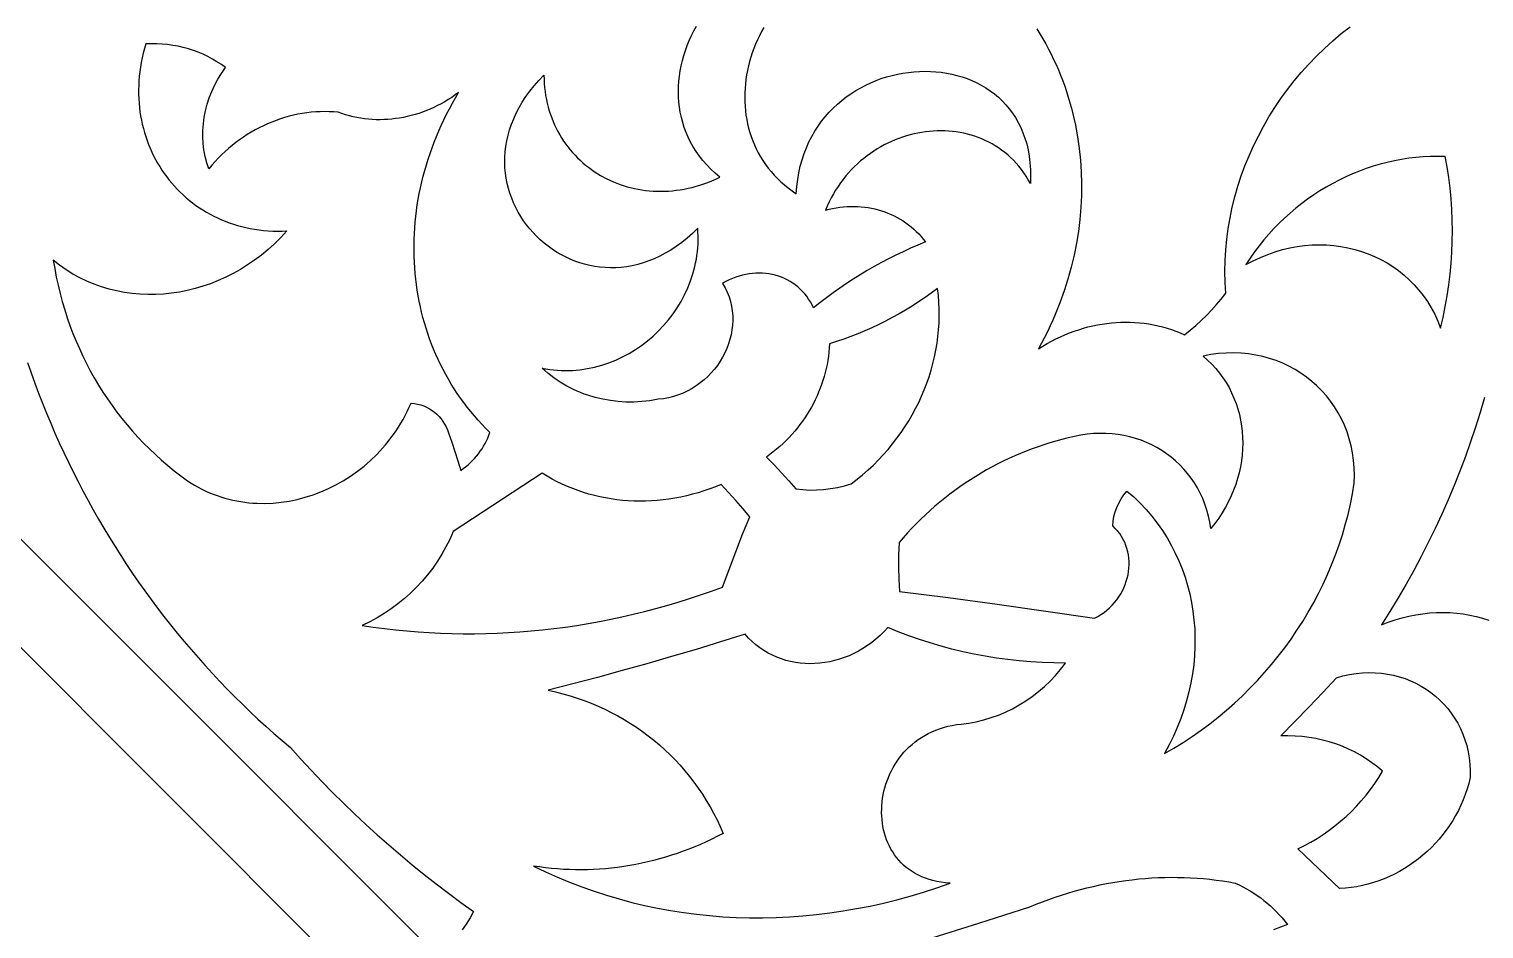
# Model space of a CAD drawing. Extents: x -3069 to -2029, y 258 to 1298.
# Drawn here: x -2391.1 to -2296.3, y 1096.8 to 1155.4 of the extents above; entities that cross this region are included whole.
import ezdxf

# ---------------------------------------------------------------- set-up
doc = ezdxf.new("R2010")
doc.units = 0
doc.layers.add('LAYER_1', color=18, linetype='CONTINUOUS')
doc.layers.add('LAYER_2', color=174, linetype='CONTINUOUS')

msp = doc.modelspace()

# ---------------------------------------------------------------- linework, layer by layer
at = {"layer": 'LAYER_1'}
for points in [[(-2343.206, 1155.556), (-2343.354, 1155.289), (-2343.493, 1155.019), (-2343.623, 1154.746), (-2343.744, 1154.469), (-2343.855, 1154.189), (-2343.958, 1153.907), (-2344.05, 1153.622), (-2344.133, 1153.336), (-2344.207, 1153.047), (-2344.271, 1152.758), (-2344.326, 1152.467), (-2344.37, 1152.175), (-2344.405, 1151.883), (-2344.43, 1151.59), (-2344.445, 1151.298), (-2344.45, 1151.006), (-2344.444, 1150.715), (-2344.429, 1150.425), (-2344.403, 1150.136), (-2344.367, 1149.849), (-2344.32, 1149.564), (-2344.263, 1149.28), (-2344.196, 1149), (-2344.117, 1148.722), (-2344.028, 1148.448), (-2343.929, 1148.177), (-2343.818, 1147.909), (-2343.697, 1147.646), (-2343.564, 1147.387), (-2343.421, 1147.133), (-2343.266, 1146.883), (-2343.1, 1146.639), (-2342.923, 1146.401), (-2342.734, 1146.168), (-2342.534, 1145.942), (-2342.323, 1145.722), (-2342.099, 1145.509), (-2341.865, 1145.303), (-2341.618, 1145.104), (-2341.36, 1144.913), (-2341.09, 1144.73), (-2341.054, 1145.2), (-2340.998, 1145.656), (-2340.922, 1146.098), (-2340.826, 1146.526), (-2340.711, 1146.94), (-2340.578, 1147.34), (-2340.428, 1147.726), (-2340.261, 1148.098), (-2340.078, 1148.455), (-2339.88, 1148.799), (-2339.667, 1149.128), (-2339.44, 1149.443), (-2339.2, 1149.743), (-2338.948, 1150.029), (-2338.684, 1150.301), (-2338.408, 1150.558), (-2338.123, 1150.801), (-2337.827, 1151.03), (-2337.523, 1151.244), (-2337.21, 1151.443), (-2336.89, 1151.628), (-2336.562, 1151.798), (-2336.229, 1151.954), (-2335.89, 1152.095), (-2335.546, 1152.221), (-2335.198, 1152.333), (-2334.847, 1152.43), (-2334.493, 1152.512), (-2334.137, 1152.58), (-2333.779, 1152.632), (-2333.421, 1152.67), (-2333.063, 1152.693), (-2332.706, 1152.701), (-2332.35, 1152.694), (-2331.997, 1152.672), (-2331.646, 1152.635), (-2331.299, 1152.583), (-2330.956, 1152.516), (-2330.618, 1152.434), (-2330.286, 1152.337), (-2329.96, 1152.225), (-2329.641, 1152.097), (-2329.33, 1151.954), (-2329.028, 1151.796), (-2328.734, 1151.623), (-2328.451, 1151.434), (-2328.178, 1151.23), (-2327.916, 1151.011), (-2327.666, 1150.776), (-2327.429, 1150.526), (-2327.205, 1150.261), (-2326.996, 1149.98), (-2326.801, 1149.683), (-2326.621, 1149.371), (-2326.458, 1149.043), (-2326.311, 1148.7), (-2326.182, 1148.341), (-2326.071, 1147.967), (-2325.979, 1147.576), (-2325.907, 1147.17), (-2325.855, 1146.749), (-2325.824, 1146.311), (-2325.815, 1145.858), (-2325.828, 1145.389), (-2325.965, 1145.633), (-2326.109, 1145.868), (-2326.261, 1146.093), (-2326.419, 1146.31), (-2326.584, 1146.517), (-2326.756, 1146.715), (-2326.933, 1146.904), (-2327.117, 1147.084), (-2327.306, 1147.255), (-2327.501, 1147.416), (-2327.701, 1147.569), (-2327.906, 1147.713), (-2328.116, 1147.848), (-2328.33, 1147.974), (-2328.548, 1148.091), (-2328.771, 1148.199), (-2328.997, 1148.299), (-2329.226, 1148.39), (-2329.459, 1148.472), (-2329.694, 1148.545), (-2329.933, 1148.61), (-2330.173, 1148.666), (-2330.416, 1148.713), (-2330.661, 1148.752), (-2330.908, 1148.782), (-2331.156, 1148.804), (-2331.405, 1148.817), (-2331.656, 1148.822), (-2331.907, 1148.819), (-2332.158, 1148.807), (-2332.41, 1148.786), (-2332.661, 1148.758), (-2332.913, 1148.721), (-2333.163, 1148.676), (-2333.413, 1148.623), (-2333.662, 1148.561), (-2333.91, 1148.491), (-2334.156, 1148.414), (-2334.4, 1148.328), (-2334.642, 1148.234), (-2334.882, 1148.132), (-2335.12, 1148.022), (-2335.354, 1147.904), (-2335.586, 1147.779), (-2335.814, 1147.645), (-2336.039, 1147.503), (-2336.26, 1147.354), (-2336.476, 1147.197), (-2336.689, 1147.032), (-2336.897, 1146.86), (-2337.1, 1146.679), (-2337.298, 1146.491), (-2337.491, 1146.296), (-2337.679, 1146.093), (-2337.86, 1145.882), (-2338.036, 1145.664), (-2338.205, 1145.438), (-2338.367, 1145.205), (-2338.523, 1144.964), (-2338.672, 1144.716), (-2338.814, 1144.461), (-2338.948, 1144.198), (-2339.074, 1143.928), (-2339.192, 1143.65), (-2338.956, 1143.712), (-2338.72, 1143.765), (-2338.484, 1143.81), (-2338.249, 1143.845), (-2338.014, 1143.872), (-2337.78, 1143.891), (-2337.547, 1143.901), (-2337.316, 1143.902), (-2337.085, 1143.895), (-2336.857, 1143.88), (-2336.63, 1143.857), (-2336.405, 1143.825), (-2336.183, 1143.786), (-2335.963, 1143.738), (-2335.746, 1143.682), (-2335.532, 1143.619), (-2335.321, 1143.547), (-2335.113, 1143.468), (-2334.909, 1143.382), (-2334.708, 1143.287), (-2334.512, 1143.185), (-2334.32, 1143.076), (-2334.132, 1142.959), (-2333.948, 1142.835), (-2333.77, 1142.703), (-2333.596, 1142.564), (-2333.428, 1142.418), (-2333.265, 1142.265), (-2333.108, 1142.105), (-2332.957, 1141.938), (-2332.812, 1141.764), (-2332.673, 1141.584), (-2333.161, 1141.383), (-2333.645, 1141.173), (-2334.126, 1140.953), (-2334.602, 1140.724), (-2335.075, 1140.486), (-2335.544, 1140.239), (-2336.008, 1139.983), (-2336.467, 1139.718), (-2336.922, 1139.445), (-2337.373, 1139.162), (-2337.818, 1138.871), (-2338.259, 1138.572), (-2338.694, 1138.264), (-2339.124, 1137.947), (-2339.548, 1137.623), (-2339.967, 1137.29), (-2340.063, 1137.492), (-2340.169, 1137.685), (-2340.284, 1137.87), (-2340.409, 1138.046), (-2340.542, 1138.213), (-2340.683, 1138.37), (-2340.832, 1138.519), (-2340.988, 1138.657), (-2341.152, 1138.787), (-2341.322, 1138.907), (-2341.498, 1139.017), (-2341.68, 1139.117), (-2341.867, 1139.207), (-2342.059, 1139.288), (-2342.256, 1139.358), (-2342.456, 1139.417), (-2342.661, 1139.467), (-2342.868, 1139.506), (-2343.079, 1139.534), (-2343.292, 1139.552), (-2343.507, 1139.559), (-2343.724, 1139.555), (-2343.942, 1139.539), (-2344.16, 1139.513), (-2344.38, 1139.475), (-2344.599, 1139.426), (-2344.817, 1139.366), (-2345.035, 1139.294), (-2345.252, 1139.21), (-2345.467, 1139.115), (-2345.68, 1139.007), (-2345.89, 1138.887), (-2345.726, 1138.6), (-2345.587, 1138.307), (-2345.471, 1138.009), (-2345.378, 1137.707), (-2345.309, 1137.401), (-2345.261, 1137.092), (-2345.235, 1136.783), (-2345.231, 1136.472), (-2345.247, 1136.162), (-2345.283, 1135.854), (-2345.339, 1135.548), (-2345.414, 1135.245), (-2345.507, 1134.947), (-2345.618, 1134.653), (-2345.747, 1134.366), (-2345.893, 1134.086), (-2346.055, 1133.814), (-2346.233, 1133.55), (-2346.427, 1133.297), (-2346.635, 1133.055), (-2346.858, 1132.824), (-2347.094, 1132.606), (-2347.344, 1132.402), (-2347.606, 1132.213), (-2347.88, 1132.039), (-2348.167, 1131.881), (-2348.464, 1131.741), (-2348.772, 1131.62), (-2349.09, 1131.518), (-2349.418, 1131.436), (-2349.754, 1131.376), (-2350.1, 1131.338), (-2350.626, 1131.249), (-2351.151, 1131.19), (-2351.672, 1131.161), (-2352.19, 1131.162), (-2352.703, 1131.192), (-2353.209, 1131.252), (-2353.707, 1131.34), (-2354.197, 1131.456), (-2354.676, 1131.601), (-2354.912, 1131.683), (-2355.145, 1131.773), (-2355.374, 1131.87), (-2355.601, 1131.973), (-2355.824, 1132.083), (-2356.043, 1132.2), (-2356.259, 1132.324), (-2356.471, 1132.454), (-2356.679, 1132.591), (-2356.883, 1132.734), (-2357.083, 1132.884), (-2357.278, 1133.041), (-2357.469, 1133.204), (-2357.655, 1133.373), (-2357.406, 1133.326), (-2357.157, 1133.287), (-2356.908, 1133.256), (-2356.66, 1133.234), (-2356.412, 1133.22), (-2356.165, 1133.213), (-2355.919, 1133.215), (-2355.674, 1133.224), (-2355.43, 1133.241), (-2355.187, 1133.265), (-2354.706, 1133.336), (-2354.231, 1133.435), (-2353.764, 1133.562), (-2353.305, 1133.716), (-2352.856, 1133.895), (-2352.418, 1134.099), (-2351.991, 1134.327), (-2351.577, 1134.578), (-2351.177, 1134.851), (-2350.792, 1135.146), (-2350.422, 1135.46), (-2350.07, 1135.794), (-2349.735, 1136.146), (-2349.419, 1136.515), (-2349.124, 1136.901), (-2348.849, 1137.302), (-2348.596, 1137.718), (-2348.367, 1138.148), (-2348.162, 1138.59), (-2347.981, 1139.044), (-2347.827, 1139.509), (-2347.701, 1139.984), (-2347.648, 1140.225), (-2347.603, 1140.468), (-2347.564, 1140.713), (-2347.534, 1140.96), (-2347.51, 1141.209), (-2347.495, 1141.459), (-2347.487, 1141.711), (-2347.488, 1141.965), (-2347.496, 1142.219), (-2347.513, 1142.475), (-2347.858, 1142.143), (-2348.207, 1141.836), (-2348.558, 1141.554), (-2348.912, 1141.296), (-2349.269, 1141.061), (-2349.627, 1140.849), (-2349.986, 1140.66), (-2350.346, 1140.493), (-2350.706, 1140.348), (-2351.066, 1140.224), (-2351.425, 1140.121), (-2351.784, 1140.038), (-2352.141, 1139.975), (-2352.495, 1139.932), (-2352.848, 1139.907), (-2353.197, 1139.901), (-2353.543, 1139.913), (-2353.885, 1139.943), (-2354.223, 1139.99), (-2354.556, 1140.054), (-2354.884, 1140.134), (-2355.207, 1140.229), (-2355.523, 1140.34), (-2355.832, 1140.466), (-2356.135, 1140.607), (-2356.43, 1140.761), (-2356.717, 1140.929), (-2356.995, 1141.109), (-2357.265, 1141.303), (-2357.525, 1141.508), (-2357.776, 1141.726), (-2358.016, 1141.954), (-2358.246, 1142.193), (-2358.464, 1142.443), (-2358.671, 1142.702), (-2358.865, 1142.971), (-2359.047, 1143.249), (-2359.216, 1143.535), (-2359.372, 1143.829), (-2359.514, 1144.131), (-2359.641, 1144.44), (-2359.753, 1144.755), (-2359.85, 1145.077), (-2359.932, 1145.404), (-2359.997, 1145.737), (-2360.045, 1146.074), (-2360.076, 1146.416), (-2360.09, 1146.762), (-2360.085, 1147.112), (-2360.062, 1147.464), (-2360.021, 1147.819), (-2359.959, 1148.176), (-2359.878, 1148.534), (-2359.776, 1148.894), (-2359.654, 1149.254), (-2359.51, 1149.615), (-2359.345, 1149.975), (-2359.157, 1150.335), (-2358.947, 1150.694), (-2358.713, 1151.051), (-2358.456, 1151.406), (-2358.175, 1151.759), (-2357.869, 1152.109), (-2357.539, 1152.455), (-2357.533, 1152.181), (-2357.519, 1151.912), (-2357.497, 1151.645), (-2357.466, 1151.383), (-2357.427, 1151.125), (-2357.38, 1150.87), (-2357.326, 1150.62), (-2357.264, 1150.374), (-2357.194, 1150.132), (-2357.117, 1149.894), (-2357.033, 1149.66), (-2356.941, 1149.432), (-2356.843, 1149.207), (-2356.738, 1148.988), (-2356.626, 1148.773), (-2356.508, 1148.563), (-2356.384, 1148.357), (-2356.253, 1148.157), (-2356.116, 1147.962), (-2355.974, 1147.772), (-2355.825, 1147.587), (-2355.671, 1147.408), (-2355.512, 1147.234), (-2355.347, 1147.065), (-2355.177, 1146.903), (-2355.002, 1146.745), (-2354.822, 1146.594), (-2354.638, 1146.448), (-2354.255, 1146.175), (-2353.855, 1145.925), (-2353.439, 1145.701), (-2353.009, 1145.503), (-2352.564, 1145.331), (-2352.107, 1145.186), (-2351.639, 1145.068), (-2351.401, 1145.02), (-2351.16, 1144.979), (-2350.918, 1144.946), (-2350.673, 1144.92), (-2350.426, 1144.901), (-2350.178, 1144.89), (-2349.927, 1144.886), (-2349.676, 1144.89), (-2349.422, 1144.902), (-2349.168, 1144.921), (-2348.913, 1144.949), (-2348.656, 1144.985), (-2348.399, 1145.029), (-2348.141, 1145.081), (-2347.883, 1145.141), (-2347.624, 1145.209), (-2347.365, 1145.287), (-2347.106, 1145.372), (-2346.847, 1145.467), (-2346.589, 1145.57), (-2346.33, 1145.681), (-2346.073, 1145.802), (-2346.378, 1146.062), (-2346.664, 1146.33), (-2346.93, 1146.606), (-2347.176, 1146.889), (-2347.404, 1147.18), (-2347.613, 1147.477), (-2347.804, 1147.779), (-2347.977, 1148.088), (-2348.132, 1148.401), (-2348.269, 1148.719), (-2348.389, 1149.042), (-2348.492, 1149.368), (-2348.579, 1149.697), (-2348.649, 1150.029), (-2348.703, 1150.363), (-2348.741, 1150.699), (-2348.763, 1151.036), (-2348.771, 1151.375), (-2348.763, 1151.713), (-2348.741, 1152.052), (-2348.704, 1152.391), (-2348.653, 1152.728), (-2348.588, 1153.064), (-2348.509, 1153.398), (-2348.417, 1153.73), (-2348.313, 1154.059), (-2348.195, 1154.385), (-2348.065, 1154.707), (-2347.923, 1155.024), (-2347.769, 1155.338), (-2347.603, 1155.646)], [(-2325.41, 1155.463), (-2325.21, 1155.141), (-2325.017, 1154.815), (-2324.83, 1154.486), (-2324.651, 1154.153), (-2324.479, 1153.817), (-2324.313, 1153.477), (-2324.155, 1153.134), (-2324.004, 1152.789), (-2323.861, 1152.44), (-2323.724, 1152.088), (-2323.594, 1151.733), (-2323.472, 1151.376), (-2323.357, 1151.016), (-2323.249, 1150.654), (-2323.148, 1150.29), (-2323.054, 1149.923), (-2322.888, 1149.183), (-2322.751, 1148.435), (-2322.643, 1147.681), (-2322.564, 1146.92), (-2322.513, 1146.154), (-2322.492, 1145.384), (-2322.5, 1144.611), (-2322.538, 1143.835), (-2322.605, 1143.057), (-2322.701, 1142.278), (-2322.826, 1141.499), (-2322.981, 1140.72), (-2323.166, 1139.944), (-2323.381, 1139.17), (-2323.625, 1138.399), (-2323.899, 1137.632), (-2324.203, 1136.871), (-2324.366, 1136.492), (-2324.537, 1136.115), (-2324.715, 1135.739), (-2324.901, 1135.366), (-2325.094, 1134.994), (-2325.295, 1134.624), (-2325.016, 1134.8), (-2324.734, 1134.967), (-2324.449, 1135.125), (-2324.16, 1135.273), (-2323.869, 1135.412), (-2323.575, 1135.542), (-2323.278, 1135.662), (-2322.98, 1135.773), (-2322.679, 1135.874), (-2322.377, 1135.966), (-2322.074, 1136.048), (-2321.769, 1136.121), (-2321.463, 1136.184), (-2321.156, 1136.238), (-2320.85, 1136.282), (-2320.542, 1136.317), (-2320.235, 1136.342), (-2319.928, 1136.357), (-2319.621, 1136.363), (-2319.316, 1136.359), (-2319.011, 1136.345), (-2318.707, 1136.322), (-2318.404, 1136.289), (-2318.104, 1136.246), (-2317.805, 1136.193), (-2317.508, 1136.13), (-2317.213, 1136.058), (-2316.921, 1135.975), (-2316.632, 1135.883), (-2316.346, 1135.781), (-2316.063, 1135.669), (-2315.784, 1135.547), (-2315.41, 1135.844), (-2315.046, 1136.154), (-2314.692, 1136.475), (-2314.349, 1136.807), (-2314.017, 1137.15), (-2313.696, 1137.504), (-2313.386, 1137.868), (-2313.089, 1138.242), (-2313.131, 1138.95), (-2313.145, 1139.657), (-2313.132, 1140.363), (-2313.092, 1141.067), (-2313.025, 1141.768), (-2312.932, 1142.466), (-2312.812, 1143.16), (-2312.668, 1143.849), (-2312.498, 1144.533), (-2312.303, 1145.211), (-2312.084, 1145.883), (-2311.84, 1146.547), (-2311.573, 1147.203), (-2311.283, 1147.85), (-2310.97, 1148.487), (-2310.634, 1149.115), (-2310.277, 1149.732), (-2309.897, 1150.337), (-2309.496, 1150.93), (-2309.074, 1151.51), (-2308.632, 1152.077), (-2308.169, 1152.63), (-2307.687, 1153.167), (-2307.185, 1153.689), (-2306.663, 1154.195), (-2306.124, 1154.683), (-2305.565, 1155.154), (-2304.989, 1155.607)], [(-2391.198, 1133.727), (-2390.966, 1133.061), (-2390.726, 1132.398), (-2390.479, 1131.739), (-2390.224, 1131.084), (-2389.961, 1130.433), (-2389.69, 1129.785), (-2389.412, 1129.142), (-2389.127, 1128.502), (-2388.834, 1127.867), (-2388.533, 1127.235), (-2388.225, 1126.608), (-2387.909, 1125.985), (-2387.587, 1125.367), (-2387.256, 1124.752), (-2386.919, 1124.142), (-2386.573, 1123.537), (-2386.221, 1122.936), (-2385.862, 1122.34), (-2385.495, 1121.749), (-2385.121, 1121.162), (-2384.74, 1120.58), (-2384.351, 1120.003), (-2383.956, 1119.431), (-2383.553, 1118.864), (-2383.144, 1118.301), (-2382.727, 1117.744), (-2382.304, 1117.192), (-2381.874, 1116.646), (-2381.436, 1116.104), (-2380.992, 1115.568), (-2380.541, 1115.038), (-2380.083, 1114.513), (-2379.618, 1113.993), (-2379.147, 1113.479), (-2378.669, 1112.97), (-2378.184, 1112.468), (-2377.692, 1111.971), (-2377.194, 1111.48), (-2376.689, 1110.994), (-2376.178, 1110.515), (-2375.66, 1110.042), (-2375.135, 1109.575), (-2374.605, 1109.113), (-2374.067, 1108.659), (-2373.395, 1107.914), (-2372.712, 1107.179), (-2372.019, 1106.455), (-2371.316, 1105.74), (-2370.603, 1105.035), (-2369.88, 1104.341), (-2369.147, 1103.657), (-2368.405, 1102.984), (-2367.653, 1102.321), (-2366.892, 1101.668), (-2366.121, 1101.027), (-2365.341, 1100.395), (-2364.552, 1099.775), (-2363.754, 1099.166), (-2362.946, 1098.568), (-2362.13, 1097.98), (-2362.352, 1097.565), (-2362.597, 1097.164), (-2362.864, 1096.777)], [(-2364.508, 1095.096), (-2402.15, 1132.745)], [(-2296.233, 1131.449), (-2296.516, 1130.485), (-2296.817, 1129.524), (-2297.138, 1128.568), (-2297.476, 1127.616), (-2297.833, 1126.669), (-2298.209, 1125.727), (-2298.602, 1124.79), (-2299.014, 1123.859), (-2299.443, 1122.933), (-2299.891, 1122.014), (-2300.356, 1121.102), (-2300.84, 1120.196), (-2301.341, 1119.297), (-2301.859, 1118.406), (-2302.395, 1117.522), (-2302.949, 1116.647), (-2302.502, 1116.822), (-2302.053, 1116.976), (-2301.603, 1117.108), (-2301.153, 1117.218), (-2300.703, 1117.308), (-2300.254, 1117.376), (-2299.806, 1117.424), (-2299.36, 1117.452), (-2298.917, 1117.459), (-2298.478, 1117.447), (-2298.042, 1117.414), (-2297.611, 1117.362), (-2297.186, 1117.29), (-2296.766, 1117.2), (-2296.353, 1117.09), (-2295.947, 1116.962)], [(-2332.514, 1096.187), (-2329.186, 1097.228), (-2325.861, 1098.283), (-2325.453, 1098.451), (-2325.044, 1098.611), (-2324.633, 1098.764), (-2324.221, 1098.909), (-2323.807, 1099.046), (-2323.392, 1099.176), (-2322.975, 1099.298), (-2322.558, 1099.413), (-2322.139, 1099.52), (-2321.719, 1099.619), (-2321.299, 1099.711), (-2320.878, 1099.794), (-2320.456, 1099.871), (-2320.034, 1099.939), (-2319.611, 1100), (-2319.188, 1100.053), (-2318.765, 1100.098), (-2318.342, 1100.135), (-2317.919, 1100.165), (-2317.496, 1100.187), (-2317.073, 1100.201), (-2316.651, 1100.207), (-2316.229, 1100.205), (-2315.808, 1100.196), (-2315.387, 1100.179), (-2314.968, 1100.154), (-2314.549, 1100.12), (-2314.131, 1100.079), (-2313.715, 1100.031), (-2313.3, 1099.974), (-2312.886, 1099.909), (-2312.473, 1099.836), (-2312.222, 1099.719), (-2311.976, 1099.594), (-2311.735, 1099.463), (-2311.498, 1099.323), (-2311.266, 1099.177), (-2311.039, 1099.024), (-2310.818, 1098.865), (-2310.602, 1098.698), (-2310.391, 1098.525), (-2310.186, 1098.345), (-2309.987, 1098.159), (-2309.793, 1097.967), (-2309.606, 1097.768), (-2309.424, 1097.564), (-2309.249, 1097.353), (-2309.08, 1097.137), (-2309.988, 1096.782)]]:
    msp.add_lwpolyline(points, dxfattribs=at)
for points in [[(-2379.379, 1146.345), (-2379.513, 1146.748), (-2379.62, 1147.159), (-2379.699, 1147.576), (-2379.75, 1147.998), (-2379.773, 1148.423), (-2379.77, 1148.849), (-2379.739, 1149.277), (-2379.682, 1149.704), (-2379.599, 1150.129), (-2379.489, 1150.551), (-2379.352, 1150.969), (-2379.19, 1151.38), (-2379.003, 1151.785), (-2378.79, 1152.181), (-2378.551, 1152.567), (-2378.288, 1152.942), (-2378.566, 1153.141), (-2378.851, 1153.327), (-2379.145, 1153.5), (-2379.446, 1153.66), (-2379.754, 1153.806), (-2380.069, 1153.938), (-2380.39, 1154.056), (-2380.717, 1154.161), (-2381.049, 1154.252), (-2381.386, 1154.328), (-2381.727, 1154.39), (-2382.073, 1154.438), (-2382.422, 1154.471), (-2382.774, 1154.49), (-2383.13, 1154.494), (-2383.487, 1154.483), (-2383.576, 1154.179), (-2383.655, 1153.876), (-2383.725, 1153.574), (-2383.786, 1153.273), (-2383.837, 1152.973), (-2383.88, 1152.675), (-2383.913, 1152.378), (-2383.937, 1152.082), (-2383.953, 1151.789), (-2383.96, 1151.497), (-2383.959, 1151.207), (-2383.949, 1150.92), (-2383.93, 1150.634), (-2383.904, 1150.352), (-2383.869, 1150.071), (-2383.826, 1149.794), (-2383.775, 1149.519), (-2383.717, 1149.247), (-2383.65, 1148.979), (-2383.576, 1148.713), (-2383.494, 1148.451), (-2383.405, 1148.193), (-2383.309, 1147.938), (-2383.205, 1147.687), (-2383.095, 1147.439), (-2382.977, 1147.196), (-2382.852, 1146.957), (-2382.721, 1146.723), (-2382.582, 1146.493), (-2382.437, 1146.267), (-2382.286, 1146.046), (-2382.128, 1145.83), (-2381.964, 1145.619), (-2381.794, 1145.414), (-2381.617, 1145.213), (-2381.435, 1145.018), (-2381.246, 1144.829), (-2381.052, 1144.645), (-2380.852, 1144.467), (-2380.646, 1144.295), (-2380.435, 1144.129), (-2380.219, 1143.969), (-2379.997, 1143.815), (-2379.77, 1143.669), (-2379.538, 1143.528), (-2379.301, 1143.395), (-2379.059, 1143.268), (-2378.813, 1143.149), (-2378.562, 1143.036), (-2378.306, 1142.931), (-2378.045, 1142.834), (-2377.781, 1142.744), (-2377.511, 1142.662), (-2377.238, 1142.587), (-2376.961, 1142.521), (-2376.68, 1142.462), (-2376.395, 1142.412), (-2376.106, 1142.371), (-2375.814, 1142.338), (-2375.517, 1142.313), (-2375.218, 1142.298), (-2374.915, 1142.291), (-2374.609, 1142.293), (-2374.3, 1142.305), (-2374.691, 1141.879), (-2375.097, 1141.474), (-2375.517, 1141.093), (-2375.949, 1140.734), (-2376.394, 1140.398), (-2376.85, 1140.086), (-2377.316, 1139.796), (-2377.792, 1139.529), (-2378.276, 1139.286), (-2378.767, 1139.066), (-2379.264, 1138.869), (-2379.767, 1138.697), (-2380.274, 1138.548), (-2380.785, 1138.423), (-2381.299, 1138.322), (-2381.814, 1138.245), (-2382.33, 1138.193), (-2382.846, 1138.165), (-2383.361, 1138.161), (-2383.873, 1138.182), (-2384.383, 1138.228), (-2384.889, 1138.298), (-2385.39, 1138.394), (-2385.885, 1138.514), (-2386.373, 1138.66), (-2386.853, 1138.831), (-2387.325, 1139.028), (-2387.787, 1139.25), (-2388.239, 1139.498), (-2388.679, 1139.771), (-2389.106, 1140.071), (-2389.521, 1140.396), (-2389.428, 1139.847), (-2389.324, 1139.302), (-2389.206, 1138.762), (-2389.076, 1138.227), (-2388.933, 1137.698), (-2388.778, 1137.173), (-2388.611, 1136.655), (-2388.432, 1136.142), (-2388.24, 1135.635), (-2388.037, 1135.134), (-2387.822, 1134.639), (-2387.595, 1134.151), (-2387.356, 1133.67), (-2387.106, 1133.195), (-2386.845, 1132.727), (-2386.573, 1132.267), (-2386.289, 1131.814), (-2385.994, 1131.369), (-2385.688, 1130.932), (-2385.372, 1130.502), (-2385.045, 1130.081), (-2384.707, 1129.668), (-2384.359, 1129.263), (-2384, 1128.867), (-2383.632, 1128.48), (-2383.253, 1128.103), (-2382.864, 1127.734), (-2382.465, 1127.375), (-2382.056, 1127.025), (-2381.638, 1126.685), (-2381.21, 1126.356), (-2380.772, 1126.036), (-2380.541, 1125.885), (-2380.306, 1125.743), (-2380.068, 1125.609), (-2379.828, 1125.483), (-2379.584, 1125.366), (-2379.339, 1125.257), (-2379.09, 1125.156), (-2378.84, 1125.063), (-2378.588, 1124.978), (-2378.333, 1124.901), (-2378.078, 1124.832), (-2377.82, 1124.771), (-2377.561, 1124.718), (-2377.301, 1124.673), (-2377.04, 1124.635), (-2376.777, 1124.605), (-2376.514, 1124.582), (-2376.251, 1124.567), (-2375.722, 1124.56), (-2375.194, 1124.582), (-2374.665, 1124.633), (-2374.139, 1124.713), (-2373.616, 1124.821), (-2373.097, 1124.957), (-2372.585, 1125.121), (-2372.079, 1125.311), (-2371.581, 1125.528), (-2371.093, 1125.77), (-2370.616, 1126.039), (-2370.151, 1126.332), (-2369.699, 1126.65), (-2369.262, 1126.993), (-2368.841, 1127.359), (-2368.437, 1127.749), (-2368.051, 1128.162), (-2367.866, 1128.376), (-2367.685, 1128.597), (-2367.51, 1128.823), (-2367.34, 1129.054), (-2367.176, 1129.291), (-2367.017, 1129.533), (-2366.864, 1129.781), (-2366.717, 1130.033), (-2366.577, 1130.291), (-2366.443, 1130.554), (-2366.315, 1130.823), (-2366.194, 1131.096), (-2365.979, 1131.07), (-2365.77, 1131.029), (-2365.567, 1130.974), (-2365.371, 1130.904), (-2365.183, 1130.822), (-2365.002, 1130.726), (-2364.83, 1130.617), (-2364.667, 1130.496), (-2364.514, 1130.364), (-2364.372, 1130.22), (-2364.24, 1130.066), (-2364.12, 1129.901), (-2364.011, 1129.726), (-2363.916, 1129.542), (-2363.833, 1129.35), (-2363.765, 1129.148), (-2363.55, 1128.545), (-2363.344, 1127.937), (-2363.149, 1127.326), (-2362.964, 1126.711), (-2362.799, 1126.825), (-2362.64, 1126.946), (-2362.485, 1127.074), (-2362.337, 1127.207), (-2362.194, 1127.346), (-2362.057, 1127.49), (-2361.927, 1127.64), (-2361.802, 1127.794), (-2361.684, 1127.953), (-2361.573, 1128.117), (-2361.469, 1128.285), (-2361.371, 1128.457), (-2361.281, 1128.633), (-2361.198, 1128.812), (-2361.123, 1128.995), (-2361.055, 1129.181), (-2361.321, 1129.444), (-2361.579, 1129.712), (-2361.83, 1129.985), (-2362.074, 1130.263), (-2362.311, 1130.545), (-2362.54, 1130.833), (-2362.763, 1131.124), (-2362.978, 1131.421), (-2363.185, 1131.721), (-2363.386, 1132.026), (-2363.579, 1132.334), (-2363.765, 1132.647), (-2363.943, 1132.963), (-2364.115, 1133.283), (-2364.279, 1133.607), (-2364.435, 1133.934), (-2364.584, 1134.264), (-2364.726, 1134.597), (-2364.861, 1134.934), (-2364.988, 1135.274), (-2365.107, 1135.616), (-2365.22, 1135.961), (-2365.324, 1136.309), (-2365.422, 1136.659), (-2365.512, 1137.011), (-2365.594, 1137.366), (-2365.669, 1137.723), (-2365.737, 1138.082), (-2365.797, 1138.442), (-2365.85, 1138.805), (-2365.895, 1139.169), (-2365.932, 1139.535), (-2365.962, 1139.902), (-2365.985, 1140.27), (-2366, 1140.639), (-2366.007, 1141.01), (-2366.007, 1141.381), (-2365.999, 1141.754), (-2365.984, 1142.127), (-2365.961, 1142.5), (-2365.93, 1142.874), (-2365.892, 1143.248), (-2365.846, 1143.622), (-2365.793, 1143.997), (-2365.731, 1144.371), (-2365.662, 1144.746), (-2365.586, 1145.12), (-2365.502, 1145.493), (-2365.41, 1145.866), (-2365.31, 1146.239), (-2365.203, 1146.611), (-2365.087, 1146.981), (-2364.964, 1147.351), (-2364.834, 1147.72), (-2364.695, 1148.087), (-2364.549, 1148.453), (-2364.395, 1148.818), (-2364.233, 1149.181), (-2364.064, 1149.542), (-2363.886, 1149.902), (-2363.701, 1150.259), (-2363.508, 1150.615), (-2363.307, 1150.968), (-2363.098, 1151.319), (-2363.319, 1151.158), (-2363.543, 1151.004), (-2363.771, 1150.857), (-2364.002, 1150.719), (-2364.236, 1150.587), (-2364.473, 1150.464), (-2364.713, 1150.348), (-2364.954, 1150.239), (-2365.198, 1150.139), (-2365.444, 1150.046), (-2365.692, 1149.961), (-2365.941, 1149.884), (-2366.191, 1149.814), (-2366.443, 1149.753), (-2366.696, 1149.699), (-2366.949, 1149.653), (-2367.203, 1149.616), (-2367.457, 1149.586), (-2367.712, 1149.564), (-2367.966, 1149.551), (-2368.22, 1149.545), (-2368.474, 1149.548), (-2368.727, 1149.558), (-2368.979, 1149.577), (-2369.231, 1149.605), (-2369.481, 1149.64), (-2369.729, 1149.684), (-2369.976, 1149.736), (-2370.222, 1149.797), (-2370.465, 1149.866), (-2370.706, 1149.943), (-2370.944, 1150.029), (-2371.238, 1150.054), (-2371.532, 1150.069), (-2371.826, 1150.074), (-2372.119, 1150.07), (-2372.413, 1150.056), (-2372.706, 1150.032), (-2372.998, 1149.998), (-2373.289, 1149.955), (-2373.578, 1149.903), (-2373.867, 1149.841), (-2374.153, 1149.771), (-2374.438, 1149.691), (-2374.72, 1149.602), (-2375, 1149.504), (-2375.278, 1149.398), (-2375.553, 1149.283), (-2375.824, 1149.159), (-2376.093, 1149.027), (-2376.357, 1148.887), (-2376.619, 1148.738), (-2376.876, 1148.581), (-2377.129, 1148.417), (-2377.377, 1148.244), (-2377.621, 1148.063), (-2377.86, 1147.874), (-2378.094, 1147.678), (-2378.323, 1147.474), (-2378.546, 1147.263), (-2378.763, 1147.044), (-2378.975, 1146.818), (-2379.18, 1146.585)], [(-2311.785, 1140.115), (-2311.315, 1140.363), (-2310.84, 1140.584), (-2310.362, 1140.778), (-2309.882, 1140.945), (-2309.399, 1141.086), (-2308.916, 1141.2), (-2308.433, 1141.289), (-2307.951, 1141.352), (-2307.471, 1141.389), (-2306.994, 1141.402), (-2306.52, 1141.39), (-2306.052, 1141.354), (-2305.589, 1141.294), (-2305.132, 1141.21), (-2304.683, 1141.102), (-2304.243, 1140.971), (-2303.812, 1140.818), (-2303.391, 1140.642), (-2302.981, 1140.443), (-2302.583, 1140.223), (-2302.199, 1139.981), (-2301.828, 1139.718), (-2301.472, 1139.433), (-2301.132, 1139.128), (-2300.809, 1138.803), (-2300.503, 1138.457), (-2300.216, 1138.091), (-2299.948, 1137.706), (-2299.701, 1137.302), (-2299.475, 1136.878), (-2299.271, 1136.436), (-2299.09, 1135.976), (-2298.927, 1136.677), (-2298.783, 1137.38), (-2298.659, 1138.084), (-2298.553, 1138.789), (-2298.467, 1139.494), (-2298.4, 1140.198), (-2298.353, 1140.903), (-2298.325, 1141.606), (-2298.316, 1142.308), (-2298.327, 1143.008), (-2298.356, 1143.706), (-2298.406, 1144.402), (-2298.474, 1145.095), (-2298.563, 1145.784), (-2298.67, 1146.469), (-2298.797, 1147.151), (-2299.273, 1147.161), (-2299.749, 1147.154), (-2300.224, 1147.13), (-2300.697, 1147.09), (-2301.169, 1147.033), (-2301.638, 1146.961), (-2302.104, 1146.872), (-2302.568, 1146.768), (-2303.028, 1146.649), (-2303.485, 1146.514), (-2303.937, 1146.364), (-2304.384, 1146.199), (-2304.827, 1146.02), (-2305.264, 1145.827), (-2305.696, 1145.619), (-2306.122, 1145.397), (-2306.541, 1145.161), (-2306.953, 1144.912), (-2307.358, 1144.649), (-2307.755, 1144.374), (-2308.144, 1144.085), (-2308.525, 1143.784), (-2308.897, 1143.47), (-2309.26, 1143.143), (-2309.613, 1142.805), (-2309.956, 1142.455), (-2310.289, 1142.093), (-2310.611, 1141.719), (-2310.922, 1141.335), (-2311.222, 1140.939), (-2311.509, 1140.532)], [(-2343.034, 1127.572), (-2342.537, 1127.071), (-2342.051, 1126.559), (-2341.577, 1126.037), (-2341.114, 1125.504), (-2340.667, 1125.454), (-2340.217, 1125.431), (-2339.764, 1125.435), (-2339.31, 1125.464), (-2338.857, 1125.519), (-2338.404, 1125.6), (-2337.953, 1125.707), (-2337.506, 1125.839), (-2337.129, 1126.128), (-2336.763, 1126.428), (-2336.409, 1126.738), (-2336.066, 1127.058), (-2335.734, 1127.388), (-2335.415, 1127.727), (-2335.108, 1128.075), (-2334.813, 1128.432), (-2334.531, 1128.797), (-2334.262, 1129.17), (-2334.005, 1129.55), (-2333.761, 1129.937), (-2333.53, 1130.331), (-2333.313, 1130.731), (-2333.109, 1131.137), (-2332.919, 1131.548), (-2332.743, 1131.964), (-2332.581, 1132.385), (-2332.433, 1132.81), (-2332.299, 1133.239), (-2332.18, 1133.672), (-2332.076, 1134.107), (-2331.987, 1134.545), (-2331.912, 1134.986), (-2331.853, 1135.428), (-2331.81, 1135.872), (-2331.782, 1136.317), (-2331.769, 1136.763), (-2331.773, 1137.209), (-2331.793, 1137.655), (-2331.829, 1138.101), (-2331.882, 1138.545), (-2332.287, 1138.248), (-2332.697, 1137.961), (-2333.114, 1137.682), (-2333.535, 1137.413), (-2333.961, 1137.153), (-2334.392, 1136.903), (-2334.828, 1136.663), (-2335.269, 1136.432), (-2335.713, 1136.211), (-2336.162, 1136), (-2336.614, 1135.799), (-2337.071, 1135.608), (-2337.531, 1135.427), (-2337.994, 1135.257), (-2338.461, 1135.097), (-2338.93, 1134.947), (-2338.945, 1134.678), (-2338.968, 1134.41), (-2338.999, 1134.142), (-2339.038, 1133.876), (-2339.085, 1133.611), (-2339.14, 1133.348), (-2339.203, 1133.086), (-2339.273, 1132.826), (-2339.351, 1132.568), (-2339.437, 1132.312), (-2339.53, 1132.058), (-2339.63, 1131.807), (-2339.738, 1131.559), (-2339.853, 1131.314), (-2339.975, 1131.071), (-2340.104, 1130.832), (-2340.239, 1130.596), (-2340.382, 1130.363), (-2340.531, 1130.134), (-2340.687, 1129.909), (-2340.849, 1129.688), (-2341.017, 1129.472), (-2341.192, 1129.259), (-2341.373, 1129.051), (-2341.56, 1128.848), (-2341.754, 1128.65), (-2341.953, 1128.457), (-2342.158, 1128.269), (-2342.368, 1128.086), (-2342.585, 1127.909), (-2342.807, 1127.738)], [(-2321.66, 1117.075), (-2321.439, 1117.193), (-2321.229, 1117.322), (-2321.029, 1117.461), (-2320.841, 1117.61), (-2320.663, 1117.767), (-2320.496, 1117.933), (-2320.341, 1118.107), (-2320.196, 1118.288), (-2320.064, 1118.475), (-2319.942, 1118.668), (-2319.833, 1118.866), (-2319.735, 1119.069), (-2319.649, 1119.276), (-2319.576, 1119.486), (-2319.514, 1119.698), (-2319.465, 1119.913), (-2319.428, 1120.128), (-2319.404, 1120.345), (-2319.393, 1120.561), (-2319.395, 1120.777), (-2319.409, 1120.992), (-2319.437, 1121.205), (-2319.477, 1121.415), (-2319.532, 1121.622), (-2319.599, 1121.826), (-2319.681, 1122.025), (-2319.776, 1122.219), (-2319.884, 1122.407), (-2320.007, 1122.589), (-2320.144, 1122.764), (-2320.296, 1122.931), (-2320.461, 1123.09), (-2320.436, 1123.397), (-2320.382, 1123.701), (-2320.303, 1124), (-2320.197, 1124.293), (-2320.067, 1124.578), (-2319.912, 1124.852), (-2319.733, 1125.115), (-2319.532, 1125.364), (-2319.091, 1124.978), (-2318.673, 1124.574), (-2318.278, 1124.154), (-2317.905, 1123.718), (-2317.555, 1123.267), (-2317.227, 1122.801), (-2316.923, 1122.322), (-2316.642, 1121.831), (-2316.383, 1121.327), (-2316.148, 1120.813), (-2315.937, 1120.288), (-2315.749, 1119.753), (-2315.584, 1119.21), (-2315.444, 1118.659), (-2315.327, 1118.1), (-2315.234, 1117.535), (-2315.165, 1116.965), (-2315.12, 1116.39), (-2315.1, 1115.81), (-2315.104, 1115.227), (-2315.132, 1114.642), (-2315.185, 1114.055), (-2315.263, 1113.467), (-2315.366, 1112.879), (-2315.494, 1112.292), (-2315.646, 1111.706), (-2315.824, 1111.122), (-2316.027, 1110.542), (-2316.256, 1109.965), (-2316.51, 1109.392), (-2316.789, 1108.825), (-2317.095, 1108.264), (-2316.48, 1108.62), (-2315.877, 1108.992), (-2315.286, 1109.381), (-2314.707, 1109.785), (-2314.142, 1110.205), (-2313.589, 1110.64), (-2313.049, 1111.089), (-2312.524, 1111.553), (-2312.012, 1112.03), (-2311.514, 1112.52), (-2311.031, 1113.024), (-2310.562, 1113.54), (-2310.108, 1114.068), (-2309.67, 1114.608), (-2309.247, 1115.159), (-2308.841, 1115.722), (-2308.45, 1116.294), (-2308.076, 1116.877), (-2307.718, 1117.47), (-2307.378, 1118.071), (-2307.054, 1118.682), (-2306.749, 1119.301), (-2306.461, 1119.929), (-2306.191, 1120.564), (-2305.94, 1121.206), (-2305.708, 1121.855), (-2305.494, 1122.511), (-2305.3, 1123.172), (-2305.125, 1123.84), (-2304.97, 1124.512), (-2304.836, 1125.19), (-2304.721, 1125.872), (-2304.706, 1126.382), (-2304.719, 1126.882), (-2304.761, 1127.372), (-2304.829, 1127.851), (-2304.924, 1128.319), (-2305.044, 1128.774), (-2305.189, 1129.216), (-2305.358, 1129.645), (-2305.551, 1130.06), (-2305.766, 1130.46), (-2306.002, 1130.844), (-2306.259, 1131.212), (-2306.537, 1131.563), (-2306.833, 1131.897), (-2307.149, 1132.213), (-2307.481, 1132.509), (-2307.831, 1132.786), (-2308.197, 1133.043), (-2308.578, 1133.28), (-2308.974, 1133.494), (-2309.383, 1133.687), (-2309.806, 1133.856), (-2310.24, 1134.003), (-2310.686, 1134.125), (-2311.143, 1134.222), (-2311.609, 1134.293), (-2312.085, 1134.339), (-2312.568, 1134.358), (-2313.059, 1134.349), (-2313.557, 1134.312), (-2314.061, 1134.247), (-2314.569, 1134.152), (-2314.275, 1133.894), (-2313.998, 1133.622), (-2313.739, 1133.339), (-2313.497, 1133.044), (-2313.274, 1132.739), (-2313.068, 1132.423), (-2312.88, 1132.098), (-2312.71, 1131.764), (-2312.557, 1131.422), (-2312.423, 1131.072), (-2312.307, 1130.716), (-2312.208, 1130.354), (-2312.128, 1129.987), (-2312.066, 1129.615), (-2312.022, 1129.239), (-2311.996, 1128.86), (-2311.988, 1128.478), (-2311.998, 1128.095), (-2312.027, 1127.71), (-2312.074, 1127.325), (-2312.139, 1126.941), (-2312.222, 1126.557), (-2312.324, 1126.175), (-2312.444, 1125.795), (-2312.582, 1125.418), (-2312.739, 1125.045), (-2312.915, 1124.676), (-2313.109, 1124.313), (-2313.321, 1123.955), (-2313.552, 1123.604), (-2313.802, 1123.259), (-2314.07, 1122.923), (-2314.135, 1123.334), (-2314.221, 1123.735), (-2314.327, 1124.124), (-2314.452, 1124.502), (-2314.597, 1124.868), (-2314.76, 1125.222), (-2314.941, 1125.563), (-2315.138, 1125.891), (-2315.352, 1126.206), (-2315.583, 1126.507), (-2315.828, 1126.793), (-2316.088, 1127.065), (-2316.361, 1127.322), (-2316.648, 1127.564), (-2316.948, 1127.79), (-2317.26, 1127.999), (-2317.583, 1128.192), (-2317.917, 1128.368), (-2318.261, 1128.526), (-2318.615, 1128.667), (-2318.977, 1128.789), (-2319.348, 1128.893), (-2319.727, 1128.978), (-2320.112, 1129.043), (-2320.504, 1129.089), (-2320.902, 1129.114), (-2321.305, 1129.119), (-2321.712, 1129.103), (-2322.124, 1129.065), (-2322.538, 1129.006), (-2322.955, 1128.924), (-2323.374, 1128.82), (-2323.77, 1128.723), (-2324.164, 1128.618), (-2324.556, 1128.504), (-2324.945, 1128.383), (-2325.332, 1128.253), (-2325.717, 1128.116), (-2326.098, 1127.97), (-2326.477, 1127.817), (-2326.853, 1127.656), (-2327.225, 1127.488), (-2327.595, 1127.312), (-2327.961, 1127.129), (-2328.323, 1126.938), (-2328.682, 1126.74), (-2329.038, 1126.534), (-2329.389, 1126.322), (-2329.737, 1126.102), (-2330.08, 1125.875), (-2330.42, 1125.642), (-2330.755, 1125.401), (-2331.085, 1125.154), (-2331.411, 1124.9), (-2331.733, 1124.639), (-2332.049, 1124.372), (-2332.361, 1124.098), (-2332.667, 1123.818), (-2332.968, 1123.532), (-2333.264, 1123.239), (-2333.555, 1122.94), (-2333.84, 1122.636), (-2334.119, 1122.325), (-2334.393, 1122.008), (-2334.422, 1121.207), (-2334.428, 1120.409), (-2334.409, 1119.613), (-2334.367, 1118.82), (-2331.181, 1118.422), (-2328.002, 1117.999), (-2324.828, 1117.55)], [(-2369.39, 1116.615), (-2368.665, 1116.506), (-2367.938, 1116.409), (-2367.209, 1116.324), (-2366.478, 1116.251), (-2365.746, 1116.191), (-2365.012, 1116.142), (-2364.277, 1116.106), (-2363.54, 1116.082), (-2362.803, 1116.07), (-2362.064, 1116.07), (-2361.325, 1116.082), (-2360.585, 1116.107), (-2359.845, 1116.143), (-2359.104, 1116.192), (-2358.364, 1116.252), (-2357.623, 1116.325), (-2356.882, 1116.409), (-2356.142, 1116.506), (-2355.402, 1116.615), (-2354.663, 1116.735), (-2353.924, 1116.867), (-2353.186, 1117.012), (-2352.45, 1117.168), (-2351.714, 1117.336), (-2350.98, 1117.516), (-2350.247, 1117.708), (-2349.516, 1117.912), (-2348.787, 1118.127), (-2348.06, 1118.355), (-2347.334, 1118.594), (-2346.611, 1118.845), (-2345.89, 1119.107), (-2345.472, 1120.26), (-2345.037, 1121.407), (-2344.584, 1122.548), (-2344.114, 1123.685), (-2344.57, 1124.223), (-2345.033, 1124.753), (-2345.505, 1125.276), (-2345.985, 1125.792), (-2346.357, 1125.641), (-2346.731, 1125.501), (-2347.107, 1125.372), (-2347.485, 1125.255), (-2347.863, 1125.15), (-2348.243, 1125.055), (-2348.624, 1124.972), (-2349.005, 1124.9), (-2349.386, 1124.839), (-2349.767, 1124.79), (-2350.148, 1124.752), (-2350.529, 1124.725), (-2350.908, 1124.71), (-2351.287, 1124.705), (-2351.665, 1124.712), (-2352.041, 1124.73), (-2352.415, 1124.759), (-2352.787, 1124.799), (-2353.157, 1124.85), (-2353.525, 1124.913), (-2353.89, 1124.986), (-2354.252, 1125.071), (-2354.61, 1125.166), (-2354.965, 1125.273), (-2355.317, 1125.39), (-2355.664, 1125.519), (-2356.007, 1125.659), (-2356.346, 1125.809), (-2356.68, 1125.971), (-2357.008, 1126.143), (-2357.332, 1126.327), (-2357.65, 1126.521), (-2363.461, 1122.719), (-2363.681, 1122.219), (-2363.924, 1121.731), (-2364.19, 1121.256), (-2364.479, 1120.794), (-2364.789, 1120.347), (-2365.119, 1119.915), (-2365.47, 1119.5), (-2365.839, 1119.101), (-2366.227, 1118.72), (-2366.632, 1118.357), (-2367.054, 1118.014), (-2367.493, 1117.691), (-2367.946, 1117.389), (-2368.414, 1117.108), (-2368.896, 1116.85)], [(-2357.264, 1112.389), (-2356.78, 1112.281), (-2356.303, 1112.16), (-2355.831, 1112.025), (-2355.366, 1111.876), (-2354.908, 1111.715), (-2354.457, 1111.541), (-2354.012, 1111.354), (-2353.575, 1111.155), (-2353.146, 1110.943), (-2352.724, 1110.719), (-2352.311, 1110.483), (-2351.905, 1110.235), (-2351.508, 1109.976), (-2351.12, 1109.705), (-2350.74, 1109.423), (-2350.37, 1109.129), (-2350.008, 1108.825), (-2349.657, 1108.51), (-2349.314, 1108.184), (-2348.982, 1107.848), (-2348.66, 1107.502), (-2348.348, 1107.145), (-2348.047, 1106.779), (-2347.757, 1106.403), (-2347.477, 1106.018), (-2347.209, 1105.623), (-2346.952, 1105.218), (-2346.707, 1104.805), (-2346.474, 1104.383), (-2346.253, 1103.953), (-2346.044, 1103.513), (-2345.847, 1103.066), (-2346.214, 1102.877), (-2346.583, 1102.695), (-2346.955, 1102.521), (-2347.329, 1102.355), (-2347.705, 1102.197), (-2348.083, 1102.047), (-2348.463, 1101.904), (-2348.844, 1101.769), (-2349.228, 1101.642), (-2349.613, 1101.523), (-2349.999, 1101.412), (-2350.387, 1101.309), (-2350.776, 1101.213), (-2351.165, 1101.126), (-2351.556, 1101.046), (-2351.948, 1100.975), (-2352.34, 1100.912), (-2352.732, 1100.856), (-2353.125, 1100.809), (-2353.518, 1100.77), (-2353.912, 1100.739), (-2354.305, 1100.716), (-2354.698, 1100.701), (-2355.091, 1100.695), (-2355.484, 1100.697), (-2355.876, 1100.707), (-2356.267, 1100.725), (-2356.657, 1100.751), (-2357.047, 1100.786), (-2357.436, 1100.829), (-2357.823, 1100.88), (-2358.209, 1100.94), (-2357.439, 1100.569), (-2356.659, 1100.22), (-2355.87, 1099.892), (-2355.074, 1099.585), (-2354.269, 1099.3), (-2353.457, 1099.037), (-2352.638, 1098.796), (-2351.812, 1098.576), (-2350.98, 1098.378), (-2350.142, 1098.201), (-2349.298, 1098.046), (-2348.45, 1097.913), (-2347.597, 1097.802), (-2346.74, 1097.712), (-2345.879, 1097.644), (-2345.014, 1097.598), (-2344.147, 1097.574), (-2343.277, 1097.571), (-2342.405, 1097.591), (-2341.532, 1097.632), (-2340.657, 1097.695), (-2339.781, 1097.78), (-2338.905, 1097.887), (-2338.029, 1098.016), (-2337.153, 1098.166), (-2336.278, 1098.339), (-2335.404, 1098.534), (-2334.531, 1098.75), (-2333.661, 1098.989), (-2332.793, 1099.25), (-2331.928, 1099.532), (-2331.066, 1099.837), (-2331.36, 1099.858), (-2331.644, 1099.891), (-2331.917, 1099.937), (-2332.18, 1099.996), (-2332.433, 1100.066), (-2332.675, 1100.147), (-2332.908, 1100.239), (-2333.13, 1100.342), (-2333.342, 1100.455), (-2333.545, 1100.577), (-2333.737, 1100.709), (-2333.919, 1100.85), (-2334.092, 1100.999), (-2334.254, 1101.156), (-2334.407, 1101.321), (-2334.549, 1101.493), (-2334.682, 1101.671), (-2334.805, 1101.857), (-2334.918, 1102.048), (-2335.022, 1102.244), (-2335.115, 1102.446), (-2335.199, 1102.653), (-2335.274, 1102.864), (-2335.338, 1103.079), (-2335.393, 1103.297), (-2335.439, 1103.519), (-2335.475, 1103.743), (-2335.501, 1103.969), (-2335.518, 1104.198), (-2335.525, 1104.428), (-2335.523, 1104.659), (-2335.512, 1104.89), (-2335.491, 1105.122), (-2335.461, 1105.354), (-2335.421, 1105.585), (-2335.373, 1105.815), (-2335.314, 1106.043), (-2335.247, 1106.27), (-2335.171, 1106.495), (-2335.085, 1106.717), (-2334.99, 1106.936), (-2334.886, 1107.151), (-2334.773, 1107.363), (-2334.651, 1107.57), (-2334.519, 1107.773), (-2334.379, 1107.97), (-2334.23, 1108.162), (-2334.072, 1108.348), (-2333.904, 1108.528), (-2333.728, 1108.701), (-2333.543, 1108.867), (-2333.35, 1109.026), (-2333.147, 1109.176), (-2332.936, 1109.318), (-2332.716, 1109.451), (-2332.487, 1109.575), (-2332.249, 1109.69), (-2332.003, 1109.794), (-2331.748, 1109.888), (-2331.485, 1109.971), (-2331.213, 1110.043), (-2330.932, 1110.103), (-2330.643, 1110.151), (-2330.345, 1110.187), (-2329.848, 1110.251), (-2329.356, 1110.342), (-2328.869, 1110.46), (-2328.389, 1110.605), (-2327.917, 1110.775), (-2327.454, 1110.97), (-2327, 1111.19), (-2326.558, 1111.433), (-2326.128, 1111.7), (-2325.71, 1111.989), (-2325.307, 1112.3), (-2324.919, 1112.633), (-2324.547, 1112.986), (-2324.193, 1113.359), (-2323.857, 1113.752), (-2323.54, 1114.164), (-2324.297, 1114.172), (-2325.052, 1114.199), (-2325.803, 1114.244), (-2326.55, 1114.308), (-2327.294, 1114.39), (-2328.033, 1114.49), (-2328.767, 1114.608), (-2329.497, 1114.745), (-2330.222, 1114.899), (-2330.941, 1115.071), (-2331.654, 1115.262), (-2332.361, 1115.47), (-2333.061, 1115.695), (-2333.755, 1115.939), (-2334.442, 1116.2), (-2335.121, 1116.479), (-2335.368, 1116.209), (-2335.626, 1115.956), (-2335.893, 1115.719), (-2336.168, 1115.498), (-2336.451, 1115.294), (-2336.741, 1115.105), (-2337.038, 1114.933), (-2337.34, 1114.778), (-2337.647, 1114.639), (-2337.958, 1114.516), (-2338.273, 1114.409), (-2338.591, 1114.319), (-2338.91, 1114.246), (-2339.231, 1114.189), (-2339.553, 1114.149), (-2339.875, 1114.125), (-2340.195, 1114.118), (-2340.515, 1114.128), (-2340.832, 1114.155), (-2341.146, 1114.198), (-2341.456, 1114.258), (-2341.762, 1114.335), (-2342.063, 1114.429), (-2342.359, 1114.539), (-2342.647, 1114.667), (-2342.929, 1114.811), (-2343.202, 1114.973), (-2343.467, 1115.151), (-2343.723, 1115.347), (-2343.968, 1115.56), (-2344.203, 1115.79), (-2344.426, 1116.037), (-2346.022, 1115.54), (-2347.621, 1115.055), (-2349.223, 1114.582), (-2350.827, 1114.12), (-2352.433, 1113.67), (-2354.041, 1113.231), (-2355.651, 1112.804)], [(-2309.503, 1109.414), (-2308.581, 1110.346), (-2307.67, 1111.289), (-2306.771, 1112.243), (-2305.884, 1113.208), (-2305.453, 1113.326), (-2305.024, 1113.418), (-2304.598, 1113.483), (-2304.177, 1113.524), (-2303.761, 1113.539), (-2303.35, 1113.531), (-2302.946, 1113.499), (-2302.549, 1113.444), (-2302.16, 1113.367), (-2301.78, 1113.267), (-2301.409, 1113.147), (-2301.049, 1113.005), (-2300.699, 1112.844), (-2300.361, 1112.663), (-2300.036, 1112.463), (-2299.724, 1112.244), (-2299.426, 1112.008), (-2299.143, 1111.754), (-2298.876, 1111.483), (-2298.625, 1111.196), (-2298.39, 1110.894), (-2298.174, 1110.577), (-2297.977, 1110.245), (-2297.798, 1109.899), (-2297.64, 1109.54), (-2297.503, 1109.168), (-2297.388, 1108.784), (-2297.295, 1108.388), (-2297.225, 1107.981), (-2297.179, 1107.564), (-2297.157, 1107.137), (-2297.162, 1106.7), (-2297.253, 1106.328), (-2297.36, 1105.961), (-2297.481, 1105.601), (-2297.618, 1105.248), (-2297.768, 1104.901), (-2297.932, 1104.562), (-2298.11, 1104.231), (-2298.3, 1103.907), (-2298.503, 1103.592), (-2298.719, 1103.286), (-2298.945, 1102.989), (-2299.183, 1102.701), (-2299.432, 1102.423), (-2299.692, 1102.156), (-2299.961, 1101.898), (-2300.24, 1101.652), (-2300.529, 1101.417), (-2300.826, 1101.193), (-2301.131, 1100.981), (-2301.444, 1100.782), (-2301.765, 1100.595), (-2302.093, 1100.421), (-2302.428, 1100.261), (-2302.769, 1100.114), (-2303.116, 1099.981), (-2303.468, 1099.862), (-2303.825, 1099.759), (-2304.187, 1099.67), (-2304.553, 1099.597), (-2304.923, 1099.54), (-2305.297, 1099.498), (-2305.673, 1099.474), (-2308.396, 1102.073), (-2307.969, 1102.281), (-2307.551, 1102.505), (-2307.142, 1102.745), (-2306.742, 1103), (-2306.353, 1103.27), (-2305.975, 1103.555), (-2305.607, 1103.854), (-2305.251, 1104.167), (-2304.907, 1104.494), (-2304.576, 1104.833), (-2304.257, 1105.185), (-2303.952, 1105.548), (-2303.66, 1105.924), (-2303.383, 1106.311), (-2303.12, 1106.708), (-2302.873, 1107.116), (-2303.213, 1107.403), (-2303.565, 1107.672), (-2303.931, 1107.923), (-2304.308, 1108.156), (-2304.695, 1108.369), (-2305.094, 1108.563), (-2305.502, 1108.739), (-2305.919, 1108.895), (-2306.344, 1109.031), (-2306.777, 1109.147), (-2307.218, 1109.243), (-2307.664, 1109.319), (-2308.117, 1109.374), (-2308.574, 1109.409), (-2309.037, 1109.422)]]:
    msp.add_lwpolyline(points, close=True, dxfattribs=at)
at = {"layer": 'LAYER_2'}
msp.add_lwpolyline([(-2404.219, 427.751), (-2199.194, 632.776), (-2199.194, 922.726), (-2404.219, 1127.751), (-2694.169, 1127.751), (-2899.194, 922.726), (-2899.194, 632.776), (-2694.169, 427.751)], close=True, dxfattribs=at)

doc.saveas('drawing.dxf')
